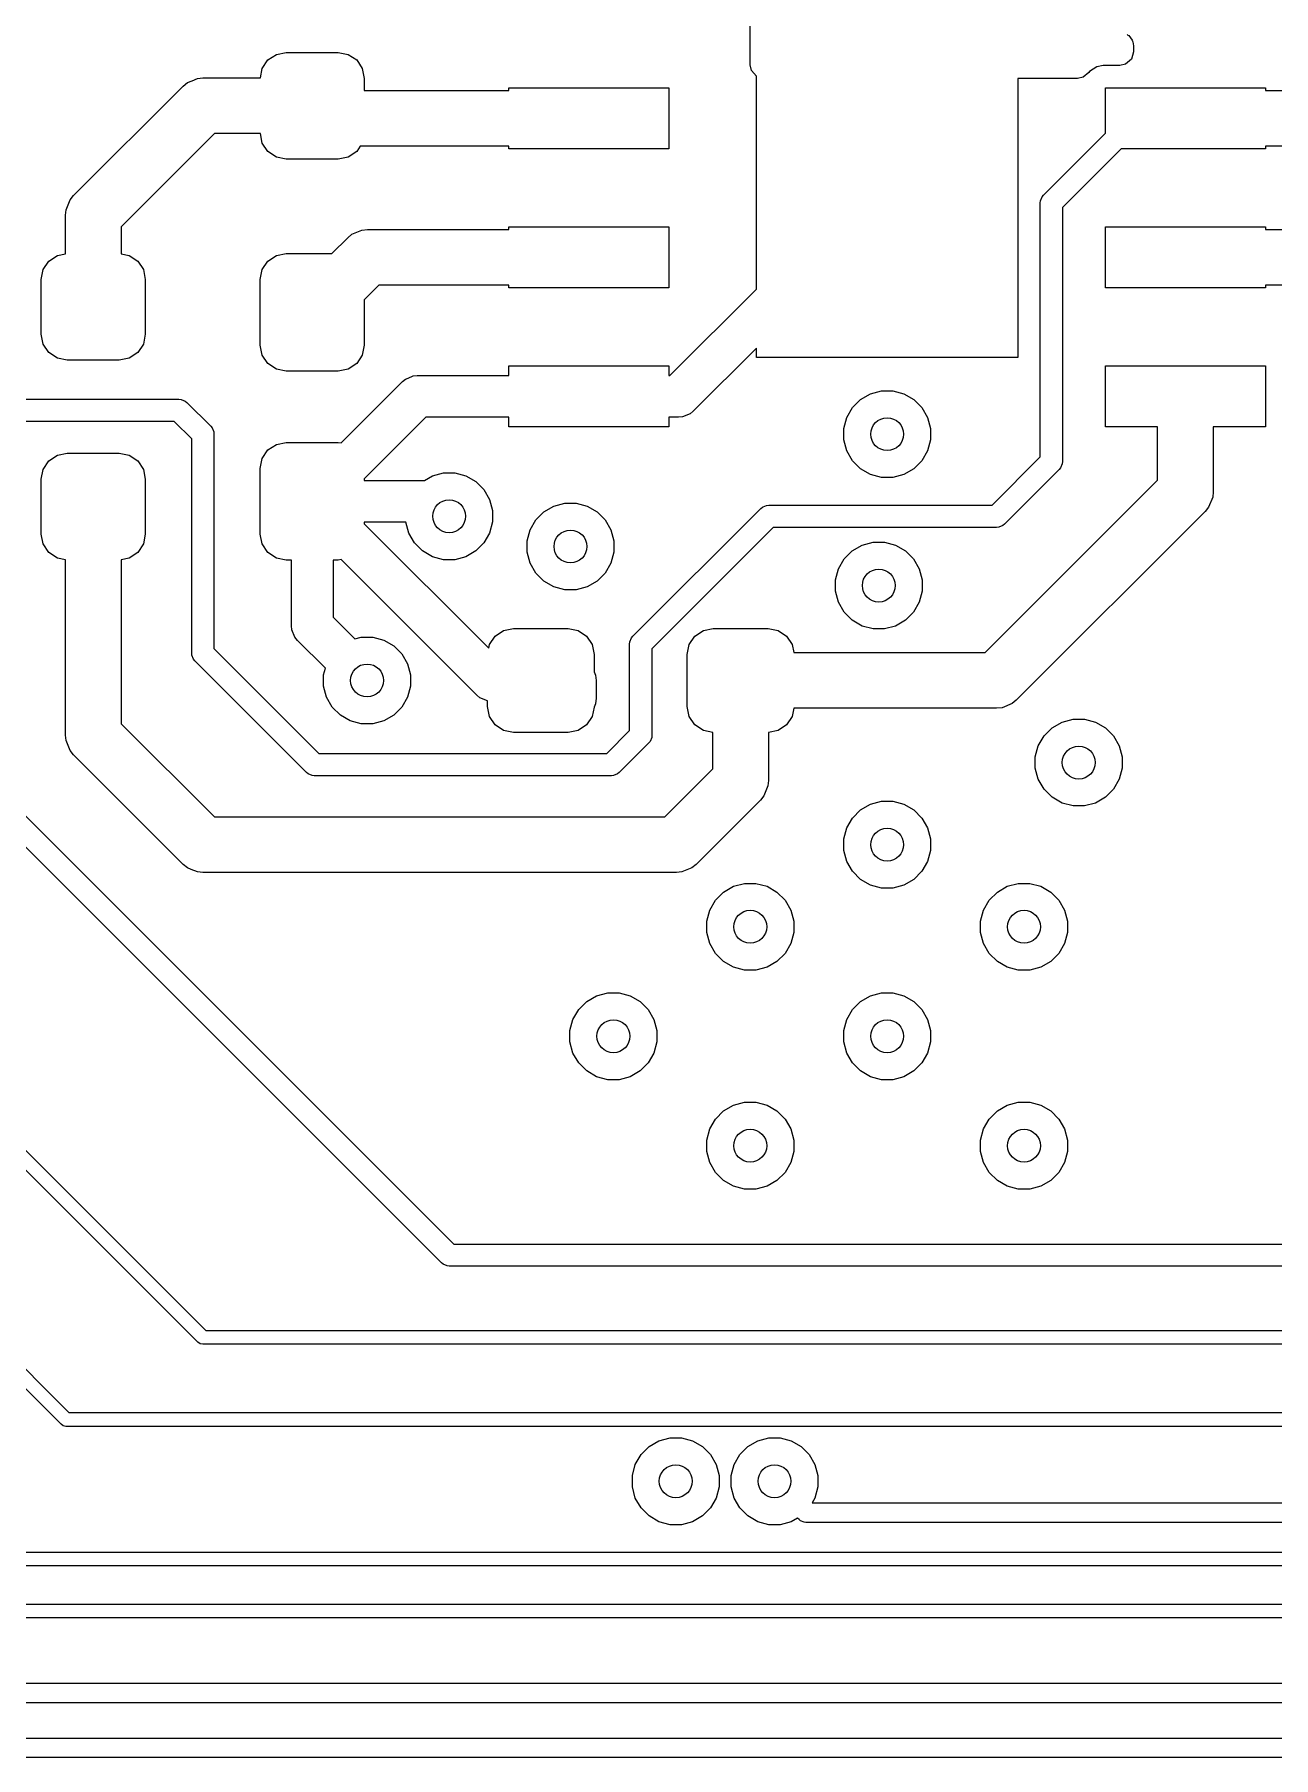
# Model space of a CAD drawing. Extents: x 0.98 to 8.13, y -3.46 to -0.83.
# Drawn here: x 4.014 to 4.46, y -1.992 to -1.372 of the extents above; entities that cross this region are included whole.
import ezdxf

# ---------------------------------------------------------------- set-up
doc = ezdxf.new("R2010")
doc.units = 0
doc.header["$MEASUREMENT"] = 0
doc.layers.add('BLACK', color=7, linetype='CONTINUOUS')

msp = doc.modelspace()

# ---------------------------------------------------------------- linework, layer by layer
at = {"layer": 'BLACK', "linetype": 'CONTINUOUS'}
for p, q in [((4.27165, -1.38291), (4.27165, -1.14661)), ((4.40721, -1.37196), (4.40744, -1.37223)), ((4.40744, -1.37223), (4.40776, -1.37238)), ((4.40776, -1.37238), (4.40833, -1.37325)), ((4.40833, -1.37325), (4.40901, -1.37404)), ((4.40901, -1.37404), (4.4091, -1.37445)), ((4.4091, -1.37445), (4.40925, -1.37469)), ((4.40925, -1.37469), (4.40945, -1.37607)), ((4.09618, -1.38422), (4.09821, -1.38118)), ((4.09821, -1.38118), (4.10124, -1.37916)), ((4.10124, -1.37916), (4.10482, -1.37844)), ((4.10482, -1.37844), (4.12352, -1.37844)), ((4.12352, -1.37844), (4.1271, -1.37916)), ((4.1271, -1.37916), (4.13014, -1.38118)), ((4.13014, -1.38118), (4.13216, -1.38422)), ((4.40867, -1.3809), (4.40659, -1.3827)), ((4.40945, -1.37826), (4.40867, -1.3809)), ((4.40945, -1.37607), (4.40945, -1.37826)), ((4.07093, -1.38863), (4.07285, -1.38783)), ((4.07285, -1.38783), (4.0748, -1.38764)), ((4.07285, -1.38783), (4.07285, -1.38783)), ((4.0748, -1.38764), (4.0955, -1.38764)), ((4.0955, -1.38764), (4.09618, -1.38422)), ((4.13216, -1.38422), (4.13287, -1.3878)), ((4.13287, -1.3878), (4.13287, -1.39217)), ((4.27209, -1.38494), (4.27165, -1.38291)), ((4.27387, -1.38699), (4.27209, -1.38494)), ((4.27387, -1.46356), (4.27387, -1.38699)), ((4.38936, -1.3878), (4.36787, -1.3878)), ((4.36787, -1.3878), (4.36787, -1.48817)), ((4.39131, -1.38739), (4.38936, -1.3878)), ((4.39342, -1.38563), (4.39131, -1.38739)), ((4.39358, -1.38538), (4.39342, -1.38563)), ((4.39624, -1.38361), (4.39358, -1.38538)), ((4.39358, -1.38538), (4.39358, -1.38538)), ((4.39858, -1.38315), (4.39624, -1.38361)), ((4.39624, -1.38361), (4.39624, -1.38361)), ((4.40457, -1.38315), (4.39858, -1.38315)), ((4.40659, -1.3827), (4.40457, -1.38315)), ((4.02836, -1.42994), (4.06773, -1.39057)), ((4.06773, -1.39057), (4.06925, -1.38932)), ((4.06925, -1.38932), (4.07093, -1.38863)), ((4.06925, -1.38932), (4.06925, -1.38932)), ((4.13287, -1.39217), (4.18487, -1.39217)), ((4.18487, -1.39217), (4.18487, -1.39117)), ((4.18487, -1.39117), (4.24237, -1.39117)), ((4.24237, -1.39117), (4.24237, -1.41317)), ((4.39937, -1.40751), (4.39937, -1.39117)), ((4.39937, -1.39117), (4.45687, -1.39117)), ((4.45687, -1.39117), (4.45687, -1.39217)), ((4.45687, -1.39217), (4.50886, -1.39217)), ((4.07895, -1.40764), (4.04543, -1.44115)), ((4.0955, -1.40764), (4.07895, -1.40764)), ((4.09618, -1.41106), (4.0955, -1.40764)), ((4.09821, -1.41409), (4.09618, -1.41106)), ((4.13142, -1.41217), (4.13014, -1.41409)), ((4.18487, -1.41217), (4.13142, -1.41217)), ((4.18487, -1.41317), (4.18487, -1.41217)), ((4.37709, -1.42978), (4.39937, -1.40751)), ((4.51387, -1.41217), (4.45687, -1.41217)), ((4.45687, -1.41217), (4.45687, -1.41317)), ((4.10124, -1.41612), (4.09821, -1.41409)), ((4.10482, -1.41683), (4.10124, -1.41612)), ((4.12352, -1.41683), (4.10482, -1.41683)), ((4.1271, -1.41612), (4.12352, -1.41683)), ((4.13014, -1.41409), (4.1271, -1.41612)), ((4.24237, -1.41317), (4.18487, -1.41317)), ((4.40502, -1.41317), (4.38392, -1.43427)), ((4.45687, -1.41317), (4.40502, -1.41317)), ((4.02563, -1.43506), (4.02712, -1.43145)), ((4.02712, -1.43145), (4.02836, -1.42994)), ((4.02712, -1.43145), (4.02712, -1.43145)), ((4.376, -1.43183), (4.3766, -1.43039)), ((4.3766, -1.43039), (4.37709, -1.42978)), ((4.02543, -1.43701), (4.02563, -1.43506)), ((4.02543, -1.45092), (4.02543, -1.43701)), ((4.37592, -1.43261), (4.376, -1.43183)), ((4.37592, -1.52393), (4.37592, -1.43261)), ((4.38392, -1.43427), (4.38392, -1.52559)), ((4.04543, -1.44115), (4.04543, -1.45092)), ((4.12689, -1.44509), (4.1284, -1.44385)), ((4.1284, -1.44385), (4.13201, -1.44236)), ((4.13201, -1.44236), (4.13396, -1.44217)), ((4.13396, -1.44217), (4.18487, -1.44217)), ((4.18487, -1.44217), (4.18487, -1.44117)), ((4.18487, -1.44117), (4.24237, -1.44117)), ((4.24237, -1.44117), (4.24237, -1.46317)), ((4.39937, -1.46317), (4.39937, -1.44117)), ((4.39937, -1.44117), (4.45687, -1.44117)), ((4.45687, -1.44117), (4.45687, -1.44217)), ((4.45687, -1.44217), (4.50974, -1.44217)), ((4.12119, -1.45079), (4.12689, -1.44509)), ((4.01744, -1.45656), (4.01947, -1.45353)), ((4.01947, -1.45353), (4.0225, -1.4515)), ((4.0225, -1.4515), (4.02543, -1.45092)), ((4.04543, -1.45092), (4.04836, -1.4515)), ((4.04836, -1.4515), (4.0514, -1.45353)), ((4.0514, -1.45353), (4.05342, -1.45656)), ((4.09618, -1.45656), (4.09821, -1.45353)), ((4.09821, -1.45353), (4.10124, -1.4515)), ((4.10124, -1.4515), (4.10482, -1.45079)), ((4.10482, -1.45079), (4.12119, -1.45079)), ((4.01673, -1.46014), (4.01744, -1.45656)), ((4.01673, -1.47982), (4.01673, -1.46014)), ((4.05342, -1.45656), (4.05413, -1.46014)), ((4.05413, -1.46014), (4.05413, -1.47982)), ((4.09547, -1.46014), (4.09618, -1.45656)), ((4.09547, -1.48376), (4.09547, -1.46014)), ((4.1381, -1.46217), (4.13287, -1.46739)), ((4.18487, -1.46217), (4.1381, -1.46217)), ((4.18487, -1.46317), (4.18487, -1.46217)), ((4.5056, -1.46217), (4.45687, -1.46217)), ((4.45687, -1.46217), (4.45687, -1.46317)), ((4.13287, -1.46739), (4.13287, -1.48376)), ((4.24237, -1.46317), (4.18487, -1.46317)), ((4.24276, -1.49467), (4.27387, -1.46356)), ((4.45687, -1.46317), (4.39937, -1.46317)), ((4.01744, -1.4834), (4.01673, -1.47982)), ((4.05413, -1.47982), (4.05342, -1.4834)), ((4.01947, -1.48643), (4.01744, -1.4834)), ((4.0225, -1.48846), (4.01947, -1.48643)), ((4.0514, -1.48643), (4.04836, -1.48846)), ((4.05342, -1.4834), (4.0514, -1.48643)), ((4.09618, -1.48734), (4.09547, -1.48376)), ((4.13287, -1.48376), (4.13216, -1.48734)), ((4.27387, -1.48477), (4.25117, -1.50747)), ((4.27387, -1.48817), (4.27387, -1.48477)), ((4.02608, -1.48917), (4.0225, -1.48846)), ((4.04478, -1.48917), (4.02608, -1.48917)), ((4.04836, -1.48846), (4.04478, -1.48917)), ((4.09821, -1.49037), (4.09618, -1.48734)), ((4.10124, -1.4924), (4.09821, -1.49037)), ((4.10482, -1.49311), (4.10124, -1.4924)), ((4.12352, -1.49311), (4.10482, -1.49311)), ((4.1271, -1.4924), (4.12352, -1.49311)), ((4.13014, -1.49037), (4.1271, -1.4924)), ((4.13216, -1.48734), (4.13014, -1.49037)), ((4.18487, -1.49467), (4.18487, -1.49117)), ((4.18487, -1.49117), (4.24237, -1.49117)), ((4.24237, -1.49117), (4.24237, -1.49467)), ((4.36787, -1.48817), (4.27387, -1.48817)), ((4.39937, -1.51317), (4.39937, -1.49117)), ((4.39937, -1.49117), (4.45687, -1.49117)), ((4.45687, -1.49117), (4.45687, -1.51317)), ((4.12453, -1.5189), (4.14657, -1.49686)), ((4.14657, -1.49686), (4.1477, -1.49593)), ((4.1477, -1.49593), (4.1486, -1.49556)), ((4.1486, -1.49556), (4.15041, -1.49481)), ((4.15041, -1.49481), (4.15187, -1.49467)), ((4.15187, -1.49467), (4.18487, -1.49467)), ((4.24237, -1.49467), (4.24276, -1.49467)), ((3.97929, -1.50316), (4.06622, -1.50316)), ((4.06622, -1.50316), (4.067, -1.50324)), ((4.067, -1.50324), (4.06844, -1.50384)), ((4.06844, -1.50384), (4.06904, -1.50433)), ((4.06904, -1.50433), (4.07763, -1.51292)), ((4.30837, -1.50616), (4.31128, -1.50325)), ((4.31128, -1.50325), (4.31484, -1.5012)), ((4.31484, -1.5012), (4.31881, -1.50013)), ((4.31881, -1.50013), (4.32292, -1.50013)), ((4.32292, -1.50013), (4.32689, -1.5012)), ((4.32689, -1.5012), (4.33045, -1.50325)), ((4.33045, -1.50325), (4.33336, -1.50616)), ((4.06456, -1.51116), (3.97763, -1.51116)), ((4.0708, -1.5174), (4.06456, -1.51116)), ((4.15498, -1.50967), (4.13287, -1.53177)), ((4.18487, -1.50967), (4.15498, -1.50967)), ((4.18487, -1.51317), (4.18487, -1.50967)), ((4.24587, -1.50967), (4.24237, -1.50967)), ((4.24237, -1.50967), (4.24237, -1.51317)), ((4.24733, -1.50952), (4.24587, -1.50967)), ((4.25003, -1.5084), (4.24733, -1.50952)), ((4.25117, -1.50747), (4.25003, -1.5084)), ((4.30525, -1.51369), (4.30632, -1.50972)), ((4.30632, -1.50972), (4.30837, -1.50616)), ((4.33336, -1.50616), (4.33542, -1.50972)), ((4.33542, -1.50972), (4.33648, -1.51369)), ((4.0708, -1.59449), (4.0708, -1.5174)), ((4.07763, -1.51292), (4.07813, -1.51353)), ((4.07813, -1.51353), (4.07873, -1.51497)), ((4.07873, -1.51497), (4.0788, -1.51575)), ((4.0788, -1.51575), (4.0788, -1.59283)), ((4.24237, -1.51317), (4.18487, -1.51317)), ((4.30525, -1.5178), (4.30525, -1.51369)), ((4.30632, -1.52177), (4.30525, -1.5178)), ((4.33648, -1.5178), (4.33542, -1.52177)), ((4.33648, -1.51369), (4.33648, -1.5178)), ((4.41812, -1.51317), (4.39937, -1.51317)), ((4.41812, -1.53231), (4.41812, -1.51317)), ((4.45687, -1.51317), (4.43812, -1.51317)), ((4.43812, -1.51317), (4.43812, -1.53645)), ((4.01947, -1.52538), (4.0225, -1.52335)), ((4.0225, -1.52335), (4.02608, -1.52264)), ((4.02608, -1.52264), (4.04478, -1.52264)), ((4.04478, -1.52264), (4.04836, -1.52335)), ((4.04836, -1.52335), (4.0514, -1.52538)), ((4.09618, -1.52447), (4.09821, -1.52144)), ((4.09821, -1.52144), (4.10124, -1.51941)), ((4.10124, -1.51941), (4.10482, -1.5187)), ((4.10482, -1.5187), (4.12352, -1.5187)), ((4.12352, -1.5187), (4.12453, -1.5189)), ((4.30837, -1.52533), (4.30632, -1.52177)), ((4.33542, -1.52177), (4.33336, -1.52533)), ((4.35858, -1.54128), (4.37592, -1.52393)), ((4.01673, -1.53199), (4.01744, -1.52841)), ((4.01744, -1.52841), (4.01947, -1.52538)), ((4.0514, -1.52538), (4.05342, -1.52841)), ((4.05342, -1.52841), (4.05413, -1.53199)), ((4.09547, -1.52805), (4.09618, -1.52447)), ((4.09547, -1.55167), (4.09547, -1.52805)), ((4.15736, -1.53073), (4.16133, -1.52966)), ((4.16133, -1.52966), (4.16544, -1.52966)), ((4.16544, -1.52966), (4.16941, -1.53073)), ((4.31128, -1.52824), (4.30837, -1.52533)), ((4.31484, -1.5303), (4.31128, -1.52824)), ((4.31881, -1.53136), (4.31484, -1.5303)), ((4.32689, -1.5303), (4.32292, -1.53136)), ((4.33045, -1.52824), (4.32689, -1.5303)), ((4.33336, -1.52533), (4.33045, -1.52824)), ((4.38275, -1.52842), (4.36306, -1.5481)), ((4.38325, -1.52781), (4.38275, -1.52842)), ((4.38384, -1.52637), (4.38325, -1.52781)), ((4.38392, -1.52559), (4.38384, -1.52637)), ((4.01673, -1.55167), (4.01673, -1.53199)), ((4.05413, -1.53199), (4.05413, -1.55167)), ((4.13287, -1.53177), (4.13287, -1.53236)), ((4.13287, -1.53236), (4.15453, -1.53236)), ((4.15453, -1.53236), (4.15736, -1.53073)), ((4.16941, -1.53073), (4.17297, -1.53278)), ((4.17297, -1.53278), (4.17588, -1.53569)), ((4.17588, -1.53569), (4.17794, -1.53925)), ((4.32292, -1.53136), (4.31881, -1.53136)), ((4.35609, -1.59433), (4.41812, -1.53231)), ((4.43812, -1.53645), (4.43792, -1.5384)), ((4.17794, -1.53925), (4.179, -1.54322)), ((4.19741, -1.54366), (4.20097, -1.54161)), ((4.20097, -1.54161), (4.20494, -1.54054)), ((4.20494, -1.54054), (4.20905, -1.54054)), ((4.20905, -1.54054), (4.21302, -1.54161)), ((4.21302, -1.54161), (4.21658, -1.54366)), ((4.22946, -1.58843), (4.27544, -1.54245)), ((4.27544, -1.54245), (4.27605, -1.54195)), ((4.27605, -1.54195), (4.27633, -1.54183)), ((4.27633, -1.54183), (4.27749, -1.54135)), ((4.27749, -1.54135), (4.27827, -1.54128)), ((4.27827, -1.54128), (4.35858, -1.54128)), ((4.43643, -1.54201), (4.43519, -1.54352)), ((4.43792, -1.5384), (4.43643, -1.54201)), ((4.14778, -1.54736), (4.13287, -1.54736)), ((4.13287, -1.54736), (4.13287, -1.54796)), ((4.13287, -1.54796), (4.17762, -1.5927)), ((4.14884, -1.5513), (4.14778, -1.54736)), ((4.179, -1.54733), (4.17794, -1.5513)), ((4.179, -1.54322), (4.179, -1.54733)), ((4.19245, -1.55013), (4.1945, -1.54657)), ((4.1945, -1.54657), (4.19741, -1.54366)), ((4.21658, -1.54366), (4.21949, -1.54657)), ((4.21949, -1.54657), (4.22155, -1.55013)), ((4.36102, -1.5492), (4.36024, -1.54928)), ((4.36246, -1.5486), (4.36102, -1.5492)), ((4.36306, -1.5481), (4.36246, -1.5486)), ((4.43519, -1.54352), (4.36731, -1.6114)), ((4.01744, -1.55525), (4.01673, -1.55167)), ((4.01947, -1.55828), (4.01744, -1.55525)), ((4.05342, -1.55525), (4.0514, -1.55828)), ((4.05413, -1.55167), (4.05342, -1.55525)), ((4.09618, -1.55525), (4.09547, -1.55167)), ((4.09821, -1.55828), (4.09618, -1.55525)), ((4.15089, -1.55486), (4.14884, -1.5513)), ((4.1538, -1.55777), (4.15089, -1.55486)), ((4.17588, -1.55486), (4.17297, -1.55777)), ((4.17794, -1.5513), (4.17588, -1.55486)), ((4.19138, -1.5541), (4.19245, -1.55013)), ((4.19138, -1.55821), (4.19138, -1.5541)), ((4.22155, -1.55013), (4.22261, -1.5541)), ((4.22261, -1.5541), (4.22261, -1.55821)), ((4.27993, -1.54928), (4.23628, -1.59292)), ((4.36024, -1.54928), (4.27993, -1.54928)), ((4.31185, -1.55566), (4.31582, -1.55459)), ((4.31582, -1.55459), (4.31993, -1.55459)), ((4.31993, -1.55459), (4.3239, -1.55566)), ((4.0225, -1.56031), (4.01947, -1.55828)), ((4.02543, -1.56089), (4.0225, -1.56031)), ((4.02543, -1.62402), (4.02543, -1.56089)), ((4.04836, -1.56031), (4.04543, -1.56089)), ((4.04543, -1.56089), (4.04543, -1.61987)), ((4.0514, -1.55828), (4.04836, -1.56031)), ((4.10124, -1.56031), (4.09821, -1.55828)), ((4.10482, -1.56102), (4.10124, -1.56031)), ((4.10667, -1.56102), (4.10482, -1.56102)), ((4.10667, -1.58465), (4.10667, -1.56102)), ((4.12352, -1.56102), (4.12167, -1.56102)), ((4.12167, -1.56102), (4.12167, -1.58154)), ((4.12453, -1.56082), (4.12352, -1.56102)), ((4.17334, -1.60963), (4.12453, -1.56082)), ((4.15736, -1.55982), (4.1538, -1.55777)), ((4.16133, -1.56089), (4.15736, -1.55982)), ((4.16544, -1.56089), (4.16133, -1.56089)), ((4.16941, -1.55982), (4.16544, -1.56089)), ((4.17297, -1.55777), (4.16941, -1.55982)), ((4.19245, -1.56218), (4.19138, -1.55821)), ((4.22261, -1.55821), (4.22155, -1.56218)), ((4.30332, -1.56418), (4.30538, -1.56062)), ((4.30538, -1.56062), (4.30829, -1.55771)), ((4.30829, -1.55771), (4.31185, -1.55566)), ((4.3239, -1.55566), (4.32746, -1.55771)), ((4.32746, -1.55771), (4.33037, -1.56062)), ((4.33037, -1.56062), (4.33242, -1.56418)), ((4.1945, -1.56574), (4.19245, -1.56218)), ((4.19741, -1.56865), (4.1945, -1.56574)), ((4.21949, -1.56574), (4.21658, -1.56865)), ((4.22155, -1.56218), (4.21949, -1.56574)), ((4.30226, -1.56815), (4.30332, -1.56418)), ((4.33242, -1.56418), (4.33349, -1.56815)), ((4.20097, -1.57071), (4.19741, -1.56865)), ((4.20494, -1.57177), (4.20097, -1.57071)), ((4.20905, -1.57177), (4.20494, -1.57177)), ((4.21302, -1.57071), (4.20905, -1.57177)), ((4.21658, -1.56865), (4.21302, -1.57071)), ((4.30226, -1.57226), (4.30226, -1.56815)), ((4.30332, -1.57623), (4.30226, -1.57226)), ((4.33349, -1.57226), (4.33242, -1.57623)), ((4.33349, -1.56815), (4.33349, -1.57226)), ((4.30538, -1.57979), (4.30332, -1.57623)), ((4.30829, -1.5827), (4.30538, -1.57979)), ((4.33037, -1.57979), (4.32746, -1.5827)), ((4.33242, -1.57623), (4.33037, -1.57979)), ((4.10682, -1.58611), (4.10667, -1.58465)), ((4.10794, -1.58881), (4.10682, -1.58611)), ((4.12167, -1.58154), (4.12948, -1.58934)), ((4.1799, -1.58837), (4.18294, -1.58634)), ((4.18294, -1.58634), (4.18652, -1.58563)), ((4.18652, -1.58563), (4.2062, -1.58563)), ((4.2062, -1.58563), (4.20978, -1.58634)), ((4.20978, -1.58634), (4.21281, -1.58837)), ((4.25175, -1.58837), (4.25479, -1.58634)), ((4.25479, -1.58634), (4.25837, -1.58563)), ((4.25837, -1.58563), (4.27805, -1.58563)), ((4.27805, -1.58563), (4.28163, -1.58634)), ((4.28163, -1.58634), (4.28466, -1.58837)), ((4.31185, -1.58476), (4.30829, -1.5827)), ((4.31582, -1.58582), (4.31185, -1.58476)), ((4.31993, -1.58582), (4.31582, -1.58582)), ((4.3239, -1.58476), (4.31993, -1.58582)), ((4.32746, -1.5827), (4.3239, -1.58476)), ((4.10887, -1.58995), (4.10794, -1.58881)), ((4.11887, -1.59995), (4.10887, -1.58995)), ((4.12948, -1.58934), (4.1318, -1.58872)), ((4.1318, -1.58872), (4.13591, -1.58872)), ((4.13591, -1.58872), (4.13988, -1.58978)), ((4.13988, -1.58978), (4.14345, -1.59184)), ((4.14345, -1.59184), (4.14635, -1.59474)), ((4.17762, -1.5927), (4.17788, -1.5914)), ((4.17788, -1.5914), (4.1799, -1.58837)), ((4.21281, -1.58837), (4.21484, -1.5914)), ((4.21484, -1.5914), (4.21555, -1.59498)), ((4.22828, -1.59126), (4.22836, -1.59048)), ((4.22828, -1.62236), (4.22828, -1.59126)), ((4.22836, -1.59048), (4.22896, -1.58904)), ((4.22896, -1.58904), (4.22946, -1.58843)), ((4.24902, -1.59498), (4.24973, -1.5914)), ((4.24973, -1.5914), (4.25175, -1.58837)), ((4.28466, -1.58837), (4.28669, -1.5914)), ((4.28669, -1.5914), (4.28727, -1.59433)), ((4.07088, -1.59527), (4.0708, -1.59449)), ((4.07148, -1.59671), (4.07088, -1.59527)), ((4.07197, -1.59732), (4.07148, -1.59671)), ((4.11206, -1.6374), (4.07197, -1.59732)), ((4.0788, -1.59283), (4.11654, -1.63057)), ((4.14635, -1.59474), (4.14841, -1.5983)), ((4.14841, -1.5983), (4.14947, -1.60228)), ((4.21555, -1.59498), (4.21555, -1.60128)), ((4.23628, -1.59292), (4.23628, -1.62402)), ((4.24902, -1.61368), (4.24902, -1.59498)), ((4.28727, -1.59433), (4.35609, -1.59433)), ((4.11824, -1.60228), (4.11887, -1.59995)), ((4.11824, -1.60639), (4.11824, -1.60228)), ((4.14947, -1.60228), (4.14947, -1.60639)), ((4.21555, -1.60128), (4.21601, -1.60238)), ((4.21601, -1.60238), (4.2162, -1.60433)), ((4.2162, -1.60433), (4.2162, -1.61073)), ((4.11931, -1.61036), (4.11824, -1.60639)), ((4.12136, -1.61392), (4.11931, -1.61036)), ((4.14841, -1.61036), (4.14635, -1.61392)), ((4.14947, -1.60639), (4.14841, -1.61036)), ((4.17447, -1.61057), (4.17334, -1.60963)), ((4.17717, -1.61168), (4.17447, -1.61057)), ((4.2162, -1.61073), (4.21601, -1.61268)), ((4.12427, -1.61682), (4.12136, -1.61392)), ((4.12783, -1.61888), (4.12427, -1.61682)), ((4.14345, -1.61682), (4.13988, -1.61888)), ((4.14635, -1.61392), (4.14345, -1.61682)), ((4.17717, -1.61368), (4.17717, -1.61168)), ((4.17788, -1.61726), (4.17717, -1.61368)), ((4.1799, -1.62029), (4.17788, -1.61726)), ((4.21484, -1.61726), (4.21281, -1.62029)), ((4.21551, -1.61388), (4.21484, -1.61726)), ((4.21601, -1.61268), (4.21551, -1.61388)), ((4.24973, -1.61726), (4.24902, -1.61368)), ((4.25175, -1.62029), (4.24973, -1.61726)), ((4.28669, -1.61726), (4.28466, -1.62029)), ((4.28727, -1.61433), (4.28669, -1.61726)), ((4.36024, -1.61433), (4.28727, -1.61433)), ((4.36219, -1.61414), (4.36024, -1.61433)), ((4.36579, -1.61265), (4.36219, -1.61414)), ((4.36731, -1.6114), (4.36579, -1.61265)), ((4.36579, -1.61265), (4.36579, -1.61265)), ((4.04543, -1.61987), (4.07895, -1.65339)), ((4.1318, -1.61994), (4.12783, -1.61888)), ((4.13591, -1.61994), (4.1318, -1.61994)), ((4.13988, -1.61888), (4.13591, -1.61994)), ((4.18294, -1.62232), (4.1799, -1.62029)), ((4.18652, -1.62303), (4.18294, -1.62232)), ((4.2062, -1.62303), (4.18652, -1.62303)), ((4.20978, -1.62232), (4.2062, -1.62303)), ((4.21281, -1.62029), (4.20978, -1.62232)), ((4.22007, -1.63057), (4.22828, -1.62236)), ((4.25479, -1.62232), (4.25175, -1.62029)), ((4.25821, -1.623), (4.25479, -1.62232)), ((4.25821, -1.63611), (4.25821, -1.623)), ((4.28163, -1.62232), (4.27821, -1.623)), ((4.27821, -1.623), (4.27821, -1.64026)), ((4.28466, -1.62029), (4.28163, -1.62232)), ((4.37727, -1.62427), (4.38018, -1.62136)), ((4.38018, -1.62136), (4.38374, -1.61931)), ((4.38374, -1.61931), (4.38771, -1.61824)), ((4.38771, -1.61824), (4.39182, -1.61824)), ((4.39182, -1.61824), (4.39579, -1.61931)), ((4.39579, -1.61931), (4.39935, -1.62136)), ((4.39935, -1.62136), (4.40226, -1.62427)), ((4.02563, -1.62597), (4.02543, -1.62402)), ((4.02712, -1.62957), (4.02563, -1.62597)), ((4.02836, -1.63109), (4.02712, -1.62957)), ((4.02712, -1.62957), (4.02712, -1.62957)), ((4.23511, -1.62684), (4.22456, -1.6374)), ((4.23561, -1.62624), (4.23511, -1.62684)), ((4.23621, -1.6248), (4.23561, -1.62624)), ((4.23628, -1.62402), (4.23621, -1.6248)), ((4.37415, -1.6318), (4.37521, -1.62783)), ((4.37521, -1.62783), (4.37727, -1.62427)), ((4.40226, -1.62427), (4.40431, -1.62783)), ((4.40431, -1.62783), (4.40538, -1.6318)), ((3.989, -1.63107), (4.16502, -1.80709)), ((4.06773, -1.67046), (4.02836, -1.63109)), ((4.11654, -1.63057), (4.22007, -1.63057)), ((4.37415, -1.63591), (4.37415, -1.6318)), ((4.37521, -1.63988), (4.37415, -1.63591)), ((4.40538, -1.63591), (4.40431, -1.63988)), ((4.40538, -1.6318), (4.40538, -1.63591)), ((4.1606, -1.81381), (3.98459, -1.6378)), ((4.11266, -1.6379), (4.11206, -1.6374)), ((4.11411, -1.63849), (4.11266, -1.6379)), ((4.11489, -1.63857), (4.11411, -1.63849)), ((4.22173, -1.63857), (4.11489, -1.63857)), ((4.22251, -1.63849), (4.22173, -1.63857)), ((4.22395, -1.6379), (4.22251, -1.63849)), ((4.22456, -1.6374), (4.22395, -1.6379)), ((4.24094, -1.65339), (4.25821, -1.63611)), ((4.27821, -1.64026), (4.27802, -1.64221)), ((4.37727, -1.64345), (4.37521, -1.63988)), ((4.40431, -1.63988), (4.40226, -1.64345)), ((4.27528, -1.64733), (4.25215, -1.67046)), ((4.27652, -1.64581), (4.27528, -1.64733)), ((4.27802, -1.64221), (4.27652, -1.64581)), ((4.31484, -1.64884), (4.31881, -1.64777)), ((4.31881, -1.64777), (4.32292, -1.64777)), ((4.32292, -1.64777), (4.32689, -1.64884)), ((4.38018, -1.64635), (4.37727, -1.64345)), ((4.38374, -1.64841), (4.38018, -1.64635)), ((4.39935, -1.64635), (4.39579, -1.64841)), ((4.40226, -1.64345), (4.39935, -1.64635)), ((4.07895, -1.65339), (4.24094, -1.65339)), ((4.30632, -1.65736), (4.30837, -1.6538)), ((4.30837, -1.6538), (4.31128, -1.65089)), ((4.31128, -1.65089), (4.31484, -1.64884)), ((4.32689, -1.64884), (4.33045, -1.65089)), ((4.33045, -1.65089), (4.33336, -1.6538)), ((4.33336, -1.6538), (4.33542, -1.65736)), ((4.38771, -1.64947), (4.38374, -1.64841)), ((4.39182, -1.64947), (4.38771, -1.64947)), ((4.39579, -1.64841), (4.39182, -1.64947)), ((4.30525, -1.66133), (4.30632, -1.65736)), ((4.33542, -1.65736), (4.33648, -1.66133)), ((4.30525, -1.66544), (4.30525, -1.66133)), ((4.30632, -1.66941), (4.30525, -1.66544)), ((4.33648, -1.66544), (4.33542, -1.66941)), ((4.33648, -1.66133), (4.33648, -1.66544)), ((4.06925, -1.6717), (4.06773, -1.67046)), ((4.07065, -1.67228), (4.06925, -1.6717)), ((4.06925, -1.6717), (4.06925, -1.6717)), ((4.07285, -1.67319), (4.07065, -1.67228)), ((4.25063, -1.6717), (4.24703, -1.67319)), ((4.25215, -1.67046), (4.25063, -1.6717)), ((4.25063, -1.6717), (4.25063, -1.6717)), ((4.30837, -1.67297), (4.30632, -1.66941)), ((4.31128, -1.67588), (4.30837, -1.67297)), ((4.33336, -1.67297), (4.33045, -1.67588)), ((4.33542, -1.66941), (4.33336, -1.67297)), ((4.0748, -1.67339), (4.07285, -1.67319)), ((4.07285, -1.67319), (4.07285, -1.67319)), ((4.24508, -1.67339), (4.0748, -1.67339)), ((4.24703, -1.67319), (4.24508, -1.67339)), ((4.26207, -1.68042), (4.26563, -1.67836)), ((4.26563, -1.67836), (4.2696, -1.6773)), ((4.2696, -1.6773), (4.27371, -1.6773)), ((4.27371, -1.6773), (4.27768, -1.67836)), ((4.27768, -1.67836), (4.28124, -1.68042)), ((4.31484, -1.67794), (4.31128, -1.67588)), ((4.31881, -1.679), (4.31484, -1.67794)), ((4.32292, -1.679), (4.31881, -1.679)), ((4.32689, -1.67794), (4.32292, -1.679)), ((4.33045, -1.67588), (4.32689, -1.67794)), ((4.36049, -1.68042), (4.36405, -1.67836)), ((4.36405, -1.67836), (4.36802, -1.6773)), ((4.36802, -1.6773), (4.37213, -1.6773)), ((4.37213, -1.6773), (4.37611, -1.67836)), ((4.37611, -1.67836), (4.37967, -1.68042)), ((4.2571, -1.68689), (4.25916, -1.68333)), ((4.25916, -1.68333), (4.26207, -1.68042)), ((4.28124, -1.68042), (4.28415, -1.68333)), ((4.28415, -1.68333), (4.2862, -1.68689)), ((4.35553, -1.68689), (4.35759, -1.68333)), ((4.35759, -1.68333), (4.36049, -1.68042)), ((4.37967, -1.68042), (4.38257, -1.68333)), ((4.38257, -1.68333), (4.38463, -1.68689)), ((4.25604, -1.69086), (4.2571, -1.68689)), ((4.25604, -1.69497), (4.25604, -1.69086)), ((4.2862, -1.68689), (4.28727, -1.69086)), ((4.28727, -1.69086), (4.28727, -1.69497)), ((4.35447, -1.69086), (4.35553, -1.68689)), ((4.35447, -1.69497), (4.35447, -1.69086)), ((4.38463, -1.68689), (4.38569, -1.69086)), ((4.38569, -1.69086), (4.38569, -1.69497)), ((4.2571, -1.69894), (4.25604, -1.69497)), ((4.28727, -1.69497), (4.2862, -1.69894)), ((4.35553, -1.69894), (4.35447, -1.69497)), ((4.38569, -1.69497), (4.38463, -1.69894)), ((4.25916, -1.7025), (4.2571, -1.69894)), ((4.26207, -1.70541), (4.25916, -1.7025)), ((4.28415, -1.7025), (4.28124, -1.70541)), ((4.2862, -1.69894), (4.28415, -1.7025)), ((4.35759, -1.7025), (4.35553, -1.69894)), ((4.36049, -1.70541), (4.35759, -1.7025)), ((4.38257, -1.7025), (4.37967, -1.70541)), ((4.38463, -1.69894), (4.38257, -1.7025)), ((4.26563, -1.70746), (4.26207, -1.70541)), ((4.2696, -1.70853), (4.26563, -1.70746)), ((4.27371, -1.70853), (4.2696, -1.70853)), ((4.27768, -1.70746), (4.27371, -1.70853)), ((4.28124, -1.70541), (4.27768, -1.70746)), ((4.36405, -1.70746), (4.36049, -1.70541)), ((4.36802, -1.70853), (4.36405, -1.70746)), ((4.37213, -1.70853), (4.36802, -1.70853)), ((4.37611, -1.70746), (4.37213, -1.70853)), ((4.37967, -1.70541), (4.37611, -1.70746)), ((4.20789, -1.72626), (4.20995, -1.7227)), ((4.20995, -1.7227), (4.21285, -1.71979)), ((4.21285, -1.71979), (4.21641, -1.71773)), ((4.21641, -1.71773), (4.22039, -1.71667)), ((4.22039, -1.71667), (4.2245, -1.71667)), ((4.2245, -1.71667), (4.22847, -1.71773)), ((4.22847, -1.71773), (4.23203, -1.71979)), ((4.23203, -1.71979), (4.23493, -1.7227)), ((4.23493, -1.7227), (4.23699, -1.72626)), ((4.30632, -1.72626), (4.30837, -1.7227)), ((4.30837, -1.7227), (4.31128, -1.71979)), ((4.31128, -1.71979), (4.31484, -1.71773)), ((4.31484, -1.71773), (4.31881, -1.71667)), ((4.31881, -1.71667), (4.32292, -1.71667)), ((4.32292, -1.71667), (4.32689, -1.71773)), ((4.32689, -1.71773), (4.33045, -1.71979)), ((4.33045, -1.71979), (4.33336, -1.7227)), ((4.33336, -1.7227), (4.33542, -1.72626)), ((4.20683, -1.73023), (4.20789, -1.72626)), ((4.23699, -1.72626), (4.23805, -1.73023)), ((4.30525, -1.73023), (4.30632, -1.72626)), ((4.33542, -1.72626), (4.33648, -1.73023)), ((4.20683, -1.73434), (4.20683, -1.73023)), ((4.20789, -1.73831), (4.20683, -1.73434)), ((4.23805, -1.73434), (4.23699, -1.73831)), ((4.23805, -1.73023), (4.23805, -1.73434)), ((4.30525, -1.73434), (4.30525, -1.73023)), ((4.30632, -1.73831), (4.30525, -1.73434)), ((4.33648, -1.73434), (4.33542, -1.73831)), ((4.33648, -1.73023), (4.33648, -1.73434)), ((4.20995, -1.74187), (4.20789, -1.73831)), ((4.23699, -1.73831), (4.23493, -1.74187)), ((4.30837, -1.74187), (4.30632, -1.73831)), ((4.33542, -1.73831), (4.33336, -1.74187)), ((4.07304, -1.84232), (3.97572, -1.74501)), ((3.97926, -1.74147), (4.07584, -1.83805)), ((4.21285, -1.74478), (4.20995, -1.74187)), ((4.21641, -1.74683), (4.21285, -1.74478)), ((4.22039, -1.7479), (4.21641, -1.74683)), ((4.22847, -1.74683), (4.2245, -1.7479)), ((4.23203, -1.74478), (4.22847, -1.74683)), ((4.23493, -1.74187), (4.23203, -1.74478)), ((4.31128, -1.74478), (4.30837, -1.74187)), ((4.31484, -1.74683), (4.31128, -1.74478)), ((4.31881, -1.7479), (4.31484, -1.74683)), ((4.32689, -1.74683), (4.32292, -1.7479)), ((4.33045, -1.74478), (4.32689, -1.74683)), ((4.33336, -1.74187), (4.33045, -1.74478)), ((4.2245, -1.7479), (4.22039, -1.7479)), ((4.32292, -1.7479), (4.31881, -1.7479)), ((4.25916, -1.76207), (4.26207, -1.75916)), ((4.26207, -1.75916), (4.26563, -1.7571)), ((4.26563, -1.7571), (4.2696, -1.75604)), ((4.2696, -1.75604), (4.27371, -1.75604)), ((4.27371, -1.75604), (4.27768, -1.7571)), ((4.27768, -1.7571), (4.28124, -1.75916)), ((4.28124, -1.75916), (4.28415, -1.76207)), ((4.35759, -1.76207), (4.36049, -1.75916)), ((4.36049, -1.75916), (4.36405, -1.7571)), ((4.36405, -1.7571), (4.36802, -1.75604)), ((4.36802, -1.75604), (4.37213, -1.75604)), ((4.37213, -1.75604), (4.37611, -1.7571)), ((4.37611, -1.7571), (4.37967, -1.75916)), ((4.37967, -1.75916), (4.38257, -1.76207)), ((4.25604, -1.7696), (4.2571, -1.76563)), ((4.2571, -1.76563), (4.25916, -1.76207)), ((4.28415, -1.76207), (4.2862, -1.76563)), ((4.2862, -1.76563), (4.28727, -1.7696)), ((4.35447, -1.7696), (4.35553, -1.76563)), ((4.35553, -1.76563), (4.35759, -1.76207)), ((4.38257, -1.76207), (4.38463, -1.76563)), ((4.38463, -1.76563), (4.38569, -1.7696)), ((3.92893, -1.76989), (4.02663, -1.86758)), ((4.25604, -1.77371), (4.25604, -1.7696)), ((4.28727, -1.7696), (4.28727, -1.77371)), ((4.35447, -1.77371), (4.35447, -1.7696)), ((4.38569, -1.7696), (4.38569, -1.77371)), ((4.02382, -1.87185), (3.92613, -1.77415)), ((4.2571, -1.77768), (4.25604, -1.77371)), ((4.25916, -1.78124), (4.2571, -1.77768)), ((4.2862, -1.77768), (4.28415, -1.78124)), ((4.28727, -1.77371), (4.2862, -1.77768)), ((4.35553, -1.77768), (4.35447, -1.77371)), ((4.35759, -1.78124), (4.35553, -1.77768)), ((4.38463, -1.77768), (4.38257, -1.78124)), ((4.38569, -1.77371), (4.38463, -1.77768)), ((4.26207, -1.78415), (4.25916, -1.78124)), ((4.26563, -1.7862), (4.26207, -1.78415)), ((4.28124, -1.78415), (4.27768, -1.7862)), ((4.28415, -1.78124), (4.28124, -1.78415)), ((4.36049, -1.78415), (4.35759, -1.78124)), ((4.36405, -1.7862), (4.36049, -1.78415)), ((4.37967, -1.78415), (4.37611, -1.7862)), ((4.38257, -1.78124), (4.37967, -1.78415)), ((4.2696, -1.78727), (4.26563, -1.7862)), ((4.27371, -1.78727), (4.2696, -1.78727)), ((4.27768, -1.7862), (4.27371, -1.78727)), ((4.36802, -1.78727), (4.36405, -1.7862)), ((4.37213, -1.78727), (4.36802, -1.78727)), ((4.37611, -1.7862), (4.37213, -1.78727)), ((4.16502, -1.80709), (4.57393, -1.80709)), ((4.1612, -1.8143), (4.1606, -1.81381)), ((4.16262, -1.81488), (4.1612, -1.8143)), ((4.16339, -1.81496), (4.16262, -1.81488)), ((4.57556, -1.81496), (4.16339, -1.81496)), ((4.07584, -1.83805), (4.64567, -1.83805)), ((4.07385, -1.84286), (4.07304, -1.84232)), ((4.0748, -1.84305), (4.07385, -1.84286)), ((4.07385, -1.84286), (4.07385, -1.84286)), ((4.64172, -1.84305), (4.0748, -1.84305)), ((4.02663, -1.86758), (4.58941, -1.86758)), ((4.02463, -1.87239), (4.02382, -1.87185)), ((4.02559, -1.87258), (4.02463, -1.87239)), ((4.58941, -1.87258), (4.02559, -1.87258)), ((4.23883, -1.87778), (4.24281, -1.87671)), ((4.24281, -1.87671), (4.24692, -1.87671)), ((4.24692, -1.87671), (4.25089, -1.87778)), ((4.27433, -1.87778), (4.2783, -1.87671)), ((4.2783, -1.87671), (4.28241, -1.87671)), ((4.28241, -1.87671), (4.28638, -1.87778)), ((4.23031, -1.8863), (4.23237, -1.88274)), ((4.23237, -1.88274), (4.23527, -1.87983)), ((4.23527, -1.87983), (4.23883, -1.87778)), ((4.25089, -1.87778), (4.25445, -1.87983)), ((4.25445, -1.87983), (4.25735, -1.88274)), ((4.25735, -1.88274), (4.25941, -1.8863)), ((4.26581, -1.8863), (4.26786, -1.88274)), ((4.26786, -1.88274), (4.27077, -1.87983)), ((4.27077, -1.87983), (4.27433, -1.87778)), ((4.28638, -1.87778), (4.28994, -1.87983)), ((4.28994, -1.87983), (4.29285, -1.88274)), ((4.29285, -1.88274), (4.29491, -1.8863)), ((4.22925, -1.89027), (4.23031, -1.8863)), ((4.25941, -1.8863), (4.26047, -1.89027)), ((4.26474, -1.89027), (4.26581, -1.8863)), ((4.29491, -1.8863), (4.29597, -1.89027)), ((4.22925, -1.89438), (4.22925, -1.89027)), ((4.23031, -1.89835), (4.22925, -1.89438)), ((4.26047, -1.89438), (4.25941, -1.89835)), ((4.26047, -1.89027), (4.26047, -1.89438)), ((4.26474, -1.89438), (4.26474, -1.89027)), ((4.26581, -1.89835), (4.26474, -1.89438)), ((4.29597, -1.89438), (4.29491, -1.89835)), ((4.29597, -1.89027), (4.29597, -1.89438)), ((4.23237, -1.90191), (4.23031, -1.89835)), ((4.23527, -1.90482), (4.23237, -1.90191)), ((4.25735, -1.90191), (4.25445, -1.90482)), ((4.25941, -1.89835), (4.25735, -1.90191)), ((4.26786, -1.90191), (4.26581, -1.89835)), ((4.27077, -1.90482), (4.26786, -1.90191)), ((4.29491, -1.89835), (4.29387, -1.90014)), ((4.29387, -1.90014), (4.65987, -1.90014)), ((4.23883, -1.90688), (4.23527, -1.90482)), ((4.24281, -1.90794), (4.23883, -1.90688)), ((4.24692, -1.90794), (4.24281, -1.90794)), ((4.25089, -1.90688), (4.24692, -1.90794)), ((4.25445, -1.90482), (4.25089, -1.90688)), ((4.27433, -1.90688), (4.27077, -1.90482)), ((4.2783, -1.90794), (4.27433, -1.90688)), ((4.28241, -1.90794), (4.2783, -1.90794)), ((4.28638, -1.90688), (4.28241, -1.90794)), ((4.28865, -1.90557), (4.28638, -1.90688)), ((4.2892, -1.90612), (4.28865, -1.90557)), ((4.28973, -1.90655), (4.2892, -1.90612)), ((4.29099, -1.90707), (4.28973, -1.90655)), ((4.29167, -1.90714), (4.29099, -1.90707)), ((4.66132, -1.90714), (4.29167, -1.90714)), ((4.00793, -1.91778), (4.65463, -1.91778)), ((4.651, -1.92278), (4.00689, -1.92278)), ((3.97741, -1.93648), (4.59009, -1.93648)), ((4.58897, -1.94148), (3.97638, -1.94148)), ((3.90893, -1.965), (4.67375, -1.965)), ((4.6752, -1.972), (3.90748, -1.972)), ((3.8105, -1.98469), (5.06745, -1.98469)), ((5.0689, -1.99169), (3.80906, -1.99169))]:
    msp.add_line(p, q, dxfattribs=at)
at = {"layer": 'BLACK'}
for centre in [(4.32087, -1.51575), (4.16339, -1.54528), (4.207, -1.55616), (4.31787, -1.57021), (4.13386, -1.60433), (4.38976, -1.63386), (4.32087, -1.66339), (4.27165, -1.69291), (4.37008, -1.69291), (4.22244, -1.73228), (4.32087, -1.73228), (4.27165, -1.77165), (4.37008, -1.77165), (4.24486, -1.89233), (4.28036, -1.89233)]:
    msp.add_circle(centre, 0.00591, dxfattribs=at)

doc.saveas('drawing.dxf')
